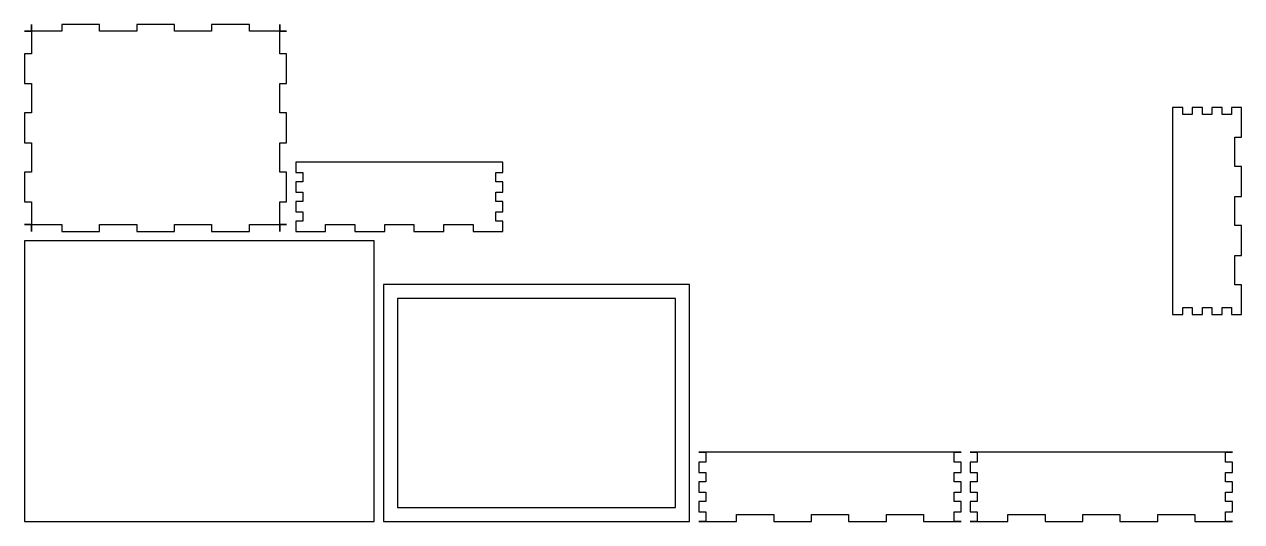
# Model space of a CAD drawing. Header units: millimetres. Extents: x 10 to 539, y 10 to 226.
import ezdxf

# ---------------------------------------------------------------- set-up
doc = ezdxf.new("R2010")
doc.units = ezdxf.units.MM
doc.layers.add('CUT', color=1, linetype='CONTINUOUS', true_color=0xff0000)

msp = doc.modelspace()

# ---------------------------------------------------------------- linework, layer by layer
at = {"layer": 'CUT'}
for points in [[(10, 139.15), (26.2107, 139.15), (26.2107, 136.15), (42.6464, 136.15), (42.6464, 139.15), (58.7821, 139.15), (58.7821, 136.15), (75.2179, 136.15), (75.2179, 139.15), (91.3536, 139.15), (91.3536, 136.15), (107.7893, 136.15), (107.7893, 139.15), (124, 139.15), (121, 139.15), (121, 136.15), (121, 148.9321), (124, 148.9321), (124, 161.9393), (121, 161.9393), (121, 174.6464), (124, 174.6464), (124, 187.6536), (121, 187.6536), (121, 200.3607), (124, 200.3607), (124, 213.3679), (121, 213.3679), (121, 226.15), (121, 223.15), (124, 223.15), (107.7893, 223.15), (107.7893, 226.15), (91.3536, 226.15), (91.3536, 223.15), (75.2179, 223.15), (75.2179, 226.15), (58.7821, 226.15), (58.7821, 223.15), (42.6464, 223.15), (42.6464, 226.15), (26.2107, 226.15), (26.2107, 223.15), (10, 223.15), (13, 223.15), (13, 226.15), (13, 213.3679), (10, 213.3679), (10, 200.3607), (13, 200.3607), (13, 187.6536), (10, 187.6536), (10, 174.6464), (13, 174.6464), (13, 161.9393), (10, 161.9393), (10, 148.9321), (13, 148.9321), (13, 136.15), (13, 139.15)], [(539.3, 100), (539.3, 112.9321), (536.3, 112.9321), (536.3, 125.6393), (539.3, 125.6393), (539.3, 138.6464), (536.3, 138.6464), (536.3, 151.3536), (539.3, 151.3536), (539.3, 164.3607), (536.3, 164.3607), (536.3, 177.0679), (539.3, 177.0679), (539.3, 190), (534.9393, 190), (534.9393, 187), (530.8036, 187), (530.8036, 190), (526.3679, 190), (526.3679, 187), (522.2321, 187), (522.2321, 190), (517.7964, 190), (517.7964, 187), (513.6607, 187), (513.6607, 190), (509.3, 190), (509.225, 190), (509.225, 100), (509.3, 100), (513.6607, 100), (513.6607, 103), (517.7964, 103), (517.7964, 100), (522.2321, 100), (522.2321, 103), (526.3679, 103), (526.3679, 100), (530.8036, 100), (530.8036, 103), (534.9393, 103), (534.9393, 100)], [(128, 136.15), (140.9321, 136.15), (140.9321, 139.15), (153.6393, 139.15), (153.6393, 136.15), (166.6464, 136.15), (166.6464, 139.15), (179.3536, 139.15), (179.3536, 136.15), (192.3607, 136.15), (192.3607, 139.15), (205.0679, 139.15), (205.0679, 136.15), (218, 136.15), (218, 140.5107), (215, 140.5107), (215, 144.6464), (218, 144.6464), (218, 149.0821), (215, 149.0821), (215, 153.2179), (218, 153.2179), (218, 157.6536), (215, 157.6536), (215, 161.7893), (218, 161.7893), (218, 166.15), (218, 166.225), (128, 166.225), (128, 166.15), (128, 161.7893), (131, 161.7893), (131, 157.6536), (128, 157.6536), (128, 153.2179), (131, 153.2179), (131, 149.0821), (128, 149.0821), (128, 144.6464), (131, 144.6464), (131, 140.5107), (128, 140.5107)], [(10, 9.925), (162, 9.925), (162.075, 9.925), (162.075, 10), (162.075, 132), (162.075, 132.075), (162, 132.075), (10, 132.075), (9.925, 132.075), (9.925, 132), (9.925, 10), (9.925, 9.925)], [(166.15, 9.925), (299.15, 9.925), (299.225, 9.925), (299.225, 10), (299.225, 113), (299.225, 113.075), (299.15, 113.075), (166.15, 113.075), (166.075, 113.075), (166.075, 113), (166.075, 10), (166.075, 9.925)], [(172.225, 16.075), (293.075, 16.075), (293.075, 106.925), (172.225, 106.925)], [(303.3, 10), (319.6607, 10), (319.6607, 13), (335.7964, 13), (335.7964, 10), (352.2321, 10), (352.2321, 13), (368.3679, 13), (368.3679, 10), (384.8036, 10), (384.8036, 13), (400.9393, 13), (400.9393, 10), (417.3, 10), (414.3, 10), (414.3, 14.2107), (417.3, 14.2107), (417.3, 18.6464), (414.3, 18.6464), (414.3, 22.7821), (417.3, 22.7821), (417.3, 27.2179), (414.3, 27.2179), (414.3, 31.3536), (417.3, 31.3536), (417.3, 35.7893), (414.3, 35.7893), (414.3, 40), (414.3, 40.075), (417.3, 40.075), (303.3, 40.075), (306.3, 40.075), (306.3, 40), (306.3, 35.7893), (303.3, 35.7893), (303.3, 31.3536), (306.3, 31.3536), (306.3, 27.2179), (303.3, 27.2179), (303.3, 22.7821), (306.3, 22.7821), (306.3, 18.6464), (303.3, 18.6464), (303.3, 14.2107), (306.3, 14.2107), (306.3, 10)], [(421.3, 10), (437.6607, 10), (437.6607, 13), (453.7964, 13), (453.7964, 10), (470.2321, 10), (470.2321, 13), (486.3679, 13), (486.3679, 10), (502.8036, 10), (502.8036, 13), (518.9393, 13), (518.9393, 10), (535.3, 10), (532.3, 10), (532.3, 14.2107), (535.3, 14.2107), (535.3, 18.6464), (532.3, 18.6464), (532.3, 22.7821), (535.3, 22.7821), (535.3, 27.2179), (532.3, 27.2179), (532.3, 31.3536), (535.3, 31.3536), (535.3, 35.7893), (532.3, 35.7893), (532.3, 40), (532.3, 40.075), (535.3, 40.075), (421.3, 40.075), (424.3, 40.075), (424.3, 40), (424.3, 35.7893), (421.3, 35.7893), (421.3, 31.3536), (424.3, 31.3536), (424.3, 27.2179), (421.3, 27.2179), (421.3, 22.7821), (424.3, 22.7821), (424.3, 18.6464), (421.3, 18.6464), (421.3, 14.2107), (424.3, 14.2107), (424.3, 10)]]:
    msp.add_lwpolyline(points, close=True, dxfattribs=at)

doc.saveas('drawing.dxf')
